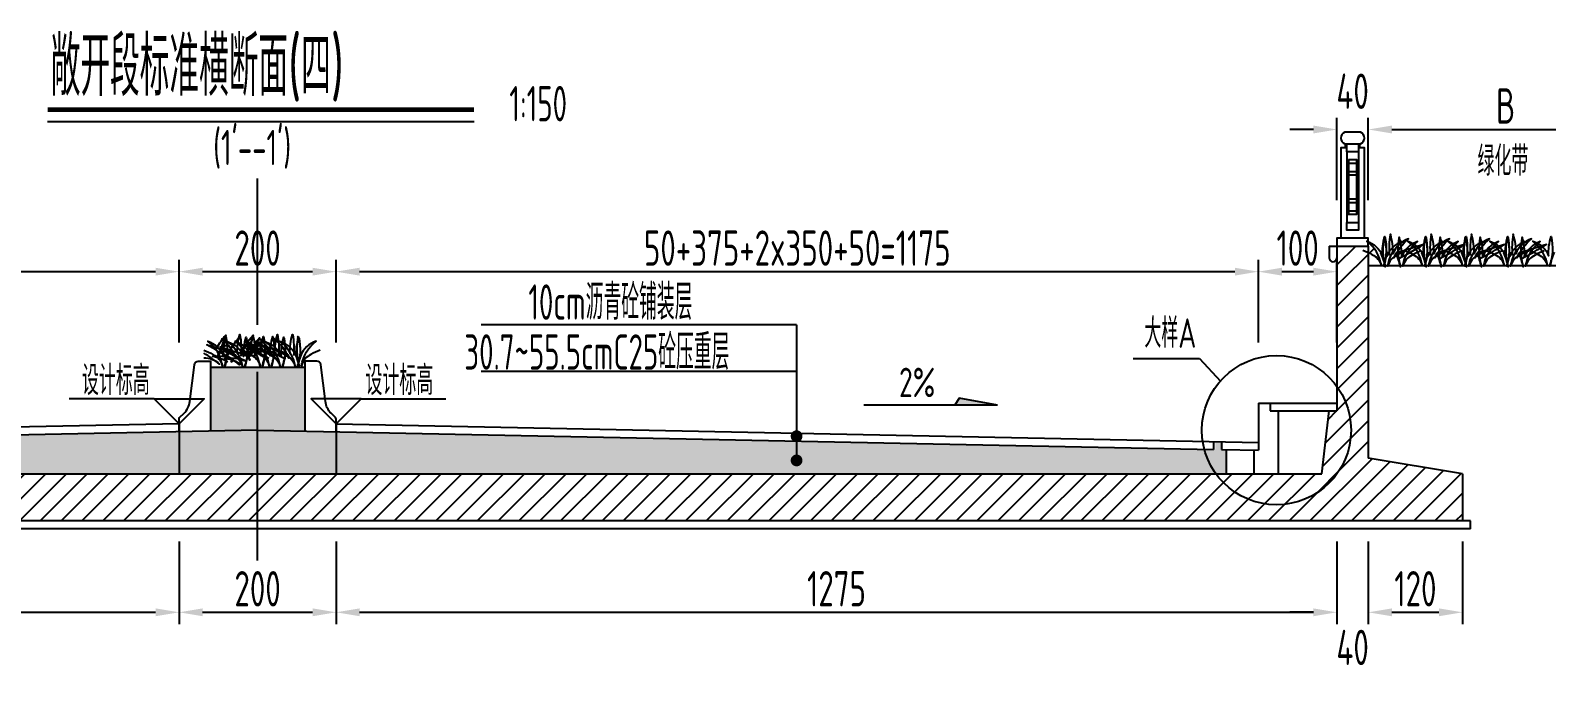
# Model space of a CAD drawing. Header units: millimetres. Extents: x -29538 to 115583, y -232866 to 15404.
# Drawn here: x 1193 to 3125, y 3243 to 4058 of the extents above; entities that cross this region are included whole.
import ezdxf
from ezdxf.enums import TextEntityAlignment as Align

# ---------------------------------------------------------------- set-up
doc = ezdxf.new("R2010")
doc.units = ezdxf.units.MM
doc.header["$LTSCALE"] = 10
doc.header["$MEASUREMENT"] = 0
doc.linetypes.add('ACAD_ISO04W100', pattern=[30, 24, -3, 0, -3])
for name, color, linetype in [('3', 3, 'Continuous'), ('中心线', 3, 'ACAD_ISO04W100'), ('填充', 8, 'Continuous'), ('尺寸', 4, 'Continuous'), ('文字', 7, 'Continuous'), ('标注', 4, 'Continuous'), ('栏杆', 8, 'Continuous'), ('次轮廓线', 7, 'Continuous'), ('轮廓线', 1, 'Continuous')]:
    doc.layers.add(name, color=color, linetype=linetype)
doc.styles.get("Standard").update_dxf_attribs({"font": 'gbenor.shx', "width": 0.75, "bigfont": 'gbcbig.shx'})
doc.dimstyles.new('150', dxfattribs={"dimscale": 15, "dimtxt": 3, "dimasz": 2, "dimexe": 1, "dimexo": 1, "dimgap": 0.5, "dimtad": 1, "dimdec": 1, "dimdsep": 46, "dimtxsty": 'Standard', "dimcen": 0.5, "dimadec": 0, "dimazin": 0, "dimtfac": 1, "dimtdec": 1, "dimtofl": 0, "dimtmove": 2, "dimatfit": 3, "dimfxl": 0, "dimtolj": 1, "dimtzin": 0, "dimarcsym": 0})

# ---------------------------------------------------------------- blocks, each defined once
blk = doc.blocks.new('*D91')
at = {"layer": 'Defpoints', "color": 0}
for p in [(107.9, 3573.4), (1382.9, 3493.4), (1382.9, 3317)]:
    blk.add_point(p, dxfattribs=at)
at = {"layer": '标注', "color": 0, "lineweight": -2}
for p, q in [((107.9, 3407), (107.9, 3302)), ((1382.9, 3407), (1382.9, 3302)), ((137.9, 3317), (1352.9, 3317))]:
    blk.add_line(p, q, dxfattribs=at)
at = {"layer": '标注', "color": 0}
for points in [[(137.9, 3322), (137.9, 3312), (107.9, 3317)], [(1352.9, 3322), (1352.9, 3312), (1382.9, 3317)]]:
    blk.add_solid(points, dxfattribs=at)
at = {"layer": '标注', "color": 0, "insert": (745.4, 3347), "char_height": 45, "attachment_point": 5}
blk.add_mtext('\\A1;1275', dxfattribs=at)
blk = doc.blocks.new('*D92')
at = {"layer": 'Defpoints', "color": 0}
for p in [(1382.9, 3493.4), (1582.9, 3493.4), (1582.9, 3317)]:
    blk.add_point(p, dxfattribs=at)
at = {"layer": '标注', "color": 0, "lineweight": -2}
for p, q in [((1382.9, 3407), (1382.9, 3302)), ((1582.9, 3407), (1582.9, 3302)), ((1412.9, 3317), (1552.9, 3317))]:
    blk.add_line(p, q, dxfattribs=at)
at = {"layer": '标注', "color": 0}
for points in [[(1412.9, 3322), (1412.9, 3312), (1382.9, 3317)], [(1552.9, 3322), (1552.9, 3312), (1582.9, 3317)]]:
    blk.add_solid(points, dxfattribs=at)
at = {"layer": '标注', "color": 0, "insert": (1482.9, 3347), "char_height": 45, "attachment_point": 5}
blk.add_mtext('\\A1;200', dxfattribs=at)
blk = doc.blocks.new('*D93')
at = {"layer": 'Defpoints', "color": 0}
for p in [(2857.9, 3573.4), (1582.9, 3493.4), (2857.9, 3317)]:
    blk.add_point(p, dxfattribs=at)
at = {"layer": '标注', "color": 0, "lineweight": -2}
for p, q in [((1582.9, 3407), (1582.9, 3302)), ((2857.9, 3407), (2857.9, 3302)), ((1612.9, 3317), (2827.9, 3317))]:
    blk.add_line(p, q, dxfattribs=at)
at = {"layer": '标注', "color": 0}
for points in [[(1612.9, 3322), (1612.9, 3312), (1582.9, 3317)], [(2827.9, 3322), (2827.9, 3312), (2857.9, 3317)]]:
    blk.add_solid(points, dxfattribs=at)
at = {"layer": '标注', "color": 0, "insert": (2220.4, 3347), "char_height": 45, "attachment_point": 5}
blk.add_mtext('\\A1;1275', dxfattribs=at)
blk = doc.blocks.new('*D94')
at = {"layer": 'Defpoints', "color": 0}
for p in [(2857.9, 3573.4), (2897.9, 3513.4), (2897.9, 3317)]:
    blk.add_point(p, dxfattribs=at)
at = {"layer": '标注', "color": 0, "lineweight": -2}
for p, q in [((2857.9, 3407), (2857.9, 3302)), ((2897.9, 3407), (2897.9, 3302)), ((2827.9, 3317), (2797.9, 3317)), ((2927.9, 3317), (2957.9, 3317))]:
    blk.add_line(p, q, dxfattribs=at)
at = {"layer": '标注', "color": 0}
for points in [[(2827.9, 3322), (2827.9, 3312), (2857.9, 3317)], [(2927.9, 3322), (2927.9, 3312), (2897.9, 3317)]]:
    blk.add_solid(points, dxfattribs=at)
at = {"layer": '标注', "color": 0, "insert": (2877.9, 3272.3), "char_height": 45, "attachment_point": 5}
blk.add_mtext('\\A1;40', dxfattribs=at)
blk = doc.blocks.new('*D95')
at = {"layer": 'Defpoints', "color": 0}
for p in [(2897.9, 3513.4), (3017.9, 3433.4), (3017.9, 3317)]:
    blk.add_point(p, dxfattribs=at)
at = {"layer": '标注', "color": 0, "lineweight": -2}
for p, q in [((2897.9, 3407), (2897.9, 3302)), ((3017.9, 3407), (3017.9, 3302)), ((2927.9, 3317), (2987.9, 3317))]:
    blk.add_line(p, q, dxfattribs=at)
at = {"layer": '标注', "color": 0}
for points in [[(2927.9, 3322), (2927.9, 3312), (2897.9, 3317)], [(2987.9, 3322), (2987.9, 3312), (3017.9, 3317)]]:
    blk.add_solid(points, dxfattribs=at)
at = {"layer": '标注', "color": 0, "insert": (2957.9, 3347), "char_height": 45, "attachment_point": 5}
blk.add_mtext('\\A1;120', dxfattribs=at)
blk = doc.blocks.new('*D101')
at = {"layer": 'Defpoints', "color": 0}
for p in [(1382.9, 3750.7), (207.9, 3583.4), (1382.9, 3556.9)]:
    blk.add_point(p, dxfattribs=at)
at = {"layer": '标注', "color": 0, "lineweight": -2}
for p, q in [((207.9, 3660.7), (207.9, 3765.7)), ((237.9, 3750.7), (1352.9, 3750.7)), ((1382.9, 3660.7), (1382.9, 3765.7))]:
    blk.add_line(p, q, dxfattribs=at)
at = {"layer": '标注', "color": 0}
for points in [[(237.9, 3755.7), (237.9, 3745.7), (207.9, 3750.7)], [(1352.9, 3755.7), (1352.9, 3745.7), (1382.9, 3750.7)]]:
    blk.add_solid(points, dxfattribs=at)
at = {"layer": '标注', "color": 0, "insert": (795.4, 3780.7), "char_height": 45, "attachment_point": 5}
blk.add_mtext('\\A1;50+375+2x350+50=1175', dxfattribs=at)
blk = doc.blocks.new('*D102')
at = {"layer": 'Defpoints', "color": 0}
for p in [(1582.9, 3750.7), (1382.9, 3556.9), (1582.9, 3556.9)]:
    blk.add_point(p, dxfattribs=at)
at = {"layer": '标注', "color": 0, "lineweight": -2}
for p, q in [((1382.9, 3660.7), (1382.9, 3765.7)), ((1412.9, 3750.7), (1552.9, 3750.7)), ((1582.9, 3660.7), (1582.9, 3765.7))]:
    blk.add_line(p, q, dxfattribs=at)
at = {"layer": '标注', "color": 0}
for points in [[(1412.9, 3755.7), (1412.9, 3745.7), (1382.9, 3750.7)], [(1552.9, 3755.7), (1552.9, 3745.7), (1582.9, 3750.7)]]:
    blk.add_solid(points, dxfattribs=at)
at = {"layer": '标注', "color": 0, "insert": (1482.9, 3780.7), "char_height": 45, "attachment_point": 5}
blk.add_mtext('\\A1;200', dxfattribs=at)
blk = doc.blocks.new('*D103')
at = {"layer": 'Defpoints', "color": 0}
for p in [(2897.9, 3931.7), (2857.9, 3583.4), (2897.9, 3513.4)]:
    blk.add_point(p, dxfattribs=at)
at = {"layer": '标注', "color": 0, "lineweight": -2}
for p, q in [((2857.9, 3841.7), (2857.9, 3946.7)), ((2897.9, 3841.7), (2897.9, 3946.7)), ((2827.9, 3931.7), (2797.9, 3931.7)), ((2927.9, 3931.7), (2957.9, 3931.7))]:
    blk.add_line(p, q, dxfattribs=at)
at = {"layer": '标注', "color": 0}
for points in [[(2827.9, 3936.7), (2827.9, 3926.7), (2857.9, 3931.7)], [(2927.9, 3936.7), (2927.9, 3926.7), (2897.9, 3931.7)]]:
    blk.add_solid(points, dxfattribs=at)
at = {"layer": '标注', "color": 0, "insert": (2877.9, 3980.4), "char_height": 45, "attachment_point": 5}
blk.add_mtext('\\A1;40', dxfattribs=at)
blk = doc.blocks.new('*D104')
at = {"layer": 'Defpoints', "color": 0}
for p in [(2757.9, 3750.7), (2757.9, 3583.4), (1582.9, 3523.3)]:
    blk.add_point(p, dxfattribs=at)
at = {"layer": '标注', "color": 0, "lineweight": -2}
for p, q in [((1582.9, 3660.7), (1582.9, 3765.7)), ((1612.9, 3750.7), (2727.9, 3750.7)), ((2757.9, 3660.7), (2757.9, 3765.7))]:
    blk.add_line(p, q, dxfattribs=at)
at = {"layer": '标注', "color": 0}
for points in [[(1612.9, 3755.7), (1612.9, 3745.7), (1582.9, 3750.7)], [(2727.9, 3755.7), (2727.9, 3745.7), (2757.9, 3750.7)]]:
    blk.add_solid(points, dxfattribs=at)
at = {"layer": '标注', "color": 0, "insert": (2170.4, 3780.7), "char_height": 45, "attachment_point": 5}
blk.add_mtext('\\A1;50+375+2x350+50=1175', dxfattribs=at)
blk = doc.blocks.new('*D105')
at = {"layer": 'Defpoints', "color": 0}
for p in [(2857.9, 3750.7), (2757.9, 3583.4), (2857.9, 3583.4)]:
    blk.add_point(p, dxfattribs=at)
at = {"layer": '标注', "color": 0, "lineweight": -2}
for p, q in [((2757.9, 3660.7), (2757.9, 3765.7)), ((2787.9, 3750.7), (2827.9, 3750.7)), ((2857.9, 3660.7), (2857.9, 3765.7))]:
    blk.add_line(p, q, dxfattribs=at)
at = {"layer": '标注', "color": 0}
for points in [[(2787.9, 3755.7), (2787.9, 3745.7), (2757.9, 3750.7)], [(2827.9, 3755.7), (2827.9, 3745.7), (2857.9, 3750.7)]]:
    blk.add_solid(points, dxfattribs=at)
at = {"layer": '标注', "color": 0, "insert": (2807.9, 3780.7), "char_height": 45, "attachment_point": 5}
blk.add_mtext('\\A1;100', dxfattribs=at)
blk = doc.blocks.new('箭头')
at = {"layer": '尺寸'}
blk.add_hatch(color=256, dxfattribs=at).paths.add_polyline_path([(0, 0), (-0.35, 0.6), (-3.63, 0)])
for p, q in [((-3.63, 0), (-0.35, 0.6)), ((-3.63, 0), (7.74, 0)), ((-0.35, 0.6), (0, 0))]:
    blk.add_line(p, q, dxfattribs=at)
blk = doc.blocks.new('*D85')
at = {"layer": 'Defpoints', "color": 0}
for p in [(3247.9, 3931.7), (2897.9, 3783.4), (3247.9, 3758.4)]:
    blk.add_point(p, dxfattribs=at)
at = {"layer": '标注', "color": 0, "lineweight": -2}
for p, q in [((2897.9, 3841.7), (2897.9, 3946.7)), ((3247.9, 3841.7), (3247.9, 3946.7)), ((2927.9, 3931.7), (3217.9, 3931.7))]:
    blk.add_line(p, q, dxfattribs=at)
at = {"layer": '标注', "color": 0}
for points in [[(2927.9, 3936.7), (2927.9, 3926.7), (2897.9, 3931.7)], [(3217.9, 3936.7), (3217.9, 3926.7), (3247.9, 3931.7)]]:
    blk.add_solid(points, dxfattribs=at)
at = {"layer": '标注', "color": 0, "insert": (3072.9, 3961.7), "char_height": 45, "attachment_point": 5}
blk.add_mtext('\\A1;B', dxfattribs=at)
blk = doc.blocks.new('栏杆')
at = {"layer": '栏杆'}
blk.add_lwpolyline([(-10, 110), (10, 110, 0.671593), (10, 125), (-10, 125, 0.671593), (-10, 110)], format="xyb", dxfattribs=at)
for points in [[(-7.5, 105), (-15, 105), (-15, -10)], [(-7.5, 105), (-9, 105), (-9, 110), (9, 110), (9, 105), (7.5, 105)], [(-7.5, 100), (-7.5, 10)], [(15, -10), (15, -10), (15, 105), (7.5, 105)], [(7.5, 100), (7.5, 10)], [(-5, 90), (-5, 20)], [(5, 90), (5, 20)]]:
    blk.add_lwpolyline(points, dxfattribs=at)
for points in [[(-7.5, 110), (7.5, 110), (7.5, 100), (-7.5, 100)], [(-5, 90), (5, 90), (5, 85), (-5, 85)], [(-5, 75), (5, 75), (5, 70), (-5, 70)], [(-5, 40), (5, 40), (5, 35), (-5, 35)], [(-5, 25), (5, 25), (5, 20), (-5, 20)], [(-7.5, 10), (7.5, 10), (7.5, 0), (-7.5, 0)]]:
    blk.add_lwpolyline(points, close=True, dxfattribs=at)

msp = doc.modelspace()

# ---------------------------------------------------------------- hatches: boundary and pattern name
at = {"layer": '填充'}
h = msp.add_hatch(dxfattribs=at)
h.set_pattern_fill('ANSI31', color=256, scale=150, style=0)
h.paths.add_polyline_path([(261.94, 3493.35, -0.7282378), (89.84, 3548.85, -0.1578684), (107.87, 3604.54), (107.87, 3783.35), (67.87, 3783.35), (62.99, 3783.35, 0.0436362), (57.87, 3776.43), (57.87, 3768.35, 1), (67.87, 3768.35), (67.87, 3513.35), (-52.13, 3493.35), (-52.13, 3433.35), (1482.87, 3433.35), (1482.87, 3493.35)])
h.paths.add_polyline_path([(261.94, 3493.35), (126.86, 3493.35), (117.87, 3573.35), (107.87, 3573.35), (107.87, 3604.54, 0.1578684), (89.84, 3548.85, 0.7282378)], flags=17)
h.paths.add_polyline_path([(372.26, 3434.78), (372.26, 3491.93), (439.76, 3491.93), (439.76, 3434.78)], flags=24)
h = msp.add_hatch(dxfattribs=at)
h.set_pattern_fill('ANSI31', color=256, scale=150, style=0)
h.paths.add_polyline_path([(2897.87, 3513.35), (2897.87, 3768.35, 1), (2907.87, 3768.35), (2907.87, 3776.43, 0.0436362), (2902.75, 3783.35), (2897.87, 3783.35), (2857.87, 3783.35), (2857.87, 3604.54, -0.1578684), (2875.9, 3548.85, -0.7282378), (2703.8, 3493.35), (1482.87, 3493.35), (1482.87, 3433.35), (3017.87, 3433.35), (3017.87, 3493.35)])
h.paths.add_polyline_path([(2703.8, 3493.35, 0.7282378), (2875.9, 3548.85, 0.1578684), (2857.87, 3604.54), (2857.87, 3573.35), (2847.87, 3573.35), (2838.88, 3493.35)], flags=17)
h = msp.add_hatch(dxfattribs=at)
h.set_pattern_fill('AR-SAND', color=256, style=0)
h.set_pattern_definition([(37.5, (0, 3870.3957), (-0.0629934, 1.9268238), [0, -1.52, 0, -1.7, 0, -1.625]), (7.5, (0, 3870.3957), (1.7697767, 2.822146), [0, -0.82, 0, -1.37, 0, -0.525]), (327.5, (-1.23, 3870.3957), (3.1141419, 0.005659), [0, -0.5, 0, -1.8, 0, -2.35]), (317.5, (-1.23, 3870.3957), (3.0061266, 0.8776756), [0, -0.25, 0, -1.18, 0, -1.35])])
h.paths.add_polyline_path([(1542.87, 3629.13), (1482.87, 3629.13), (1482.87, 3548.85), (1542.87, 3547.65)])
h.paths.add_polyline_path([(1482.87, 3629.13), (1422.87, 3629.13), (1422.87, 3547.65), (1482.87, 3548.85)])
h = msp.add_hatch(dxfattribs=at)
h.set_pattern_fill('AR-CONC', color=256, scale=5, style=0)
h.set_pattern_definition([(50, (-5e-13, 2963.826), (35.863, -3.1376), [3.75, -41.25]), (355, (-5e-13, 2963.826), (-6.9376, 37.6096), [3, -33]), (100.4514, (2.99, 2963.565), (28.9255, 34.472), [3.187, -35.0571]), (46.1842, (-5e-13, 2973.826), (53.362, -8.276), [5.625, -61.875]), (96.6356, (4.447, 2973.137), (46.7331, 48.7059), [4.7805, -52.5856]), (351.1842, (-5e-13, 2973.826), (46.7331, 48.706), [4.5, -49.5]), (21, (5, 2971.326), (29.84535, -20.13094), [3.75, -41.25]), (326, (5, 2971.326), (12.1658, 36.2575), [3, -33]), (71.4514, (7.487, 2969.65), (42.0111, 16.1265), [3.187, -35.0571]), (37.5, (-5e-13, 2963.826), (0.60799, 16.64469), [0, -32.6, 0, -33.5, 0, -33.125]), (7.5, (-5e-13, 2963.826), (13.15348, 19.72059), [0, -19.1, 0, -31.85, 0, -12.625]), (327.5, (-11.15, 2963.826), (26.69112, -1.12774), [0, -12.5, 0, -39, 0, -51.75]), (317.5, (-16.15, 2963.826), (29.1593, 5.00525), [0, -16.25, 0, -25.9, 0, -36.75])])
h.paths.add_polyline_path([(1382.87, 3493.35), (1382.87, 3546.85), (262.87, 3524.45), (262.87, 3534.45), (252.87, 3534.25), (252.87, 3524.15), (247.87, 3524.05), (247.87, 3493.35)])
h.paths.add_polyline_path([(1382.87, 3546.85), (1382.87, 3493.35), (1482.87, 3493.35), (1482.87, 3548.85)])
h = msp.add_hatch(dxfattribs=at)
h.set_pattern_fill('AR-CONC', color=256, scale=5, style=0)
h.set_pattern_definition([(130, (2965.737, 2963.826), (-35.863, -3.1376), [3.75, -41.25]), (185, (2965.737, 2963.826), (6.9376, 37.6096), [3, -33]), (79.5486, (2962.75, 2963.565), (-28.9255, 34.472), [3.187, -35.0571]), (133.8158, (2965.737, 2973.826), (-53.362, -8.276), [5.625, -61.875]), (83.3644, (2961.29, 2973.137), (-46.7331, 48.7059), [4.7805, -52.5856]), (188.8158, (2965.737, 2973.826), (-46.7331, 48.706), [4.5, -49.5]), (159, (2960.737, 2971.326), (-29.84535, -20.13094), [3.75, -41.25]), (214, (2960.737, 2971.326), (-12.1658, 36.2575), [3, -33]), (108.5486, (2958.25, 2969.65), (-42.0111, 16.1265), [3.187, -35.0571]), (142.5, (2965.737, 2963.826), (-0.60799, 16.64469), [0, -32.6, 0, -33.5, 0, -33.125]), (172.5, (2965.737, 2963.826), (-13.15348, 19.72059), [0, -19.1, 0, -31.85, 0, -12.625]), (212.5, (2976.887, 2963.826), (-26.69112, -1.12774), [0, -12.5, 0, -39, 0, -51.75]), (222.5, (2981.887, 2963.826), (-29.1593, 5.00525), [0, -16.25, 0, -25.9, 0, -36.75])])
h.paths.add_polyline_path([(1582.87, 3546.85), (2702.87, 3524.45), (2702.87, 3534.45), (2712.87, 3534.25), (2712.87, 3524.15), (2717.87, 3524.05), (2717.87, 3493.35), (1582.87, 3493.35)])
h.paths.add_polyline_path([(1482.87, 3548.85), (1582.87, 3546.85), (1582.87, 3493.35), (1482.87, 3493.35)])

# ---------------------------------------------------------------- linework, layer by layer
for p, q in [((1215.42, 3942.09), (1758.58, 3942.09)), ((2598.24, 3639.94), (2682.85, 3639.94)), ((2682.85, 3639.94), (2709.39, 3611.4)), ((1422.87, 3629.13), (1542.87, 3629.13)), ((1351.05, 3588.67), (1242.95, 3588.67)), ((1614.69, 3588.67), (1722.79, 3588.67))]:
    msp.add_line(p, q)
at = {"ltscale": 100}
for p, q in [((2169.53, 3683.18), (1767.72, 3683.18)), ((2169.53, 3683.18), (2169.53, 3510.36)), ((2169.53, 3623.58), (1767.72, 3623.58))]:
    msp.add_line(p, q, dxfattribs=at)
msp.add_lwpolyline([(1215.42, 3957.09, 6, 6, 0), (1758.58, 3957.09, 0.6, 0.6, 0)], format="xyseb")
msp.add_lwpolyline([(2897.87, 3783.35), (2897.87, 3793.35), (2857.87, 3793.35), (2857.87, 3783.35)])
at = {"const_width": 7.5}
for points in [[(2173.28, 3541.21, -1), (2165.78, 3541.21, -1)], [(2173.28, 3510.36, -1), (2165.78, 3510.36, -1)]]:
    msp.add_lwpolyline(points, format="xyb", close=True, dxfattribs=at)
msp.add_circle((2780.9, 3548.85), 95)
at = {"layer": '3', "color": 9}
for points in [[(2890.86, 3778.18, -0.0394978), (2902.56, 3772.51, -0.232087), (2914.53, 3758.35, 0.1911867), (2895.94, 3789.73, -0.2267195), (2915.89, 3770.7, -0.091203), (2919.07, 3795.4, -0.1239074), (2917.57, 3757.56, -0.0624947), (2923.37, 3775.49)], [(2946.26, 3777.35, 0.0394978), (2934.56, 3771.68, 0.232087), (2922.59, 3757.52, -0.1911867), (2941.18, 3788.9, 0.2267195), (2921.23, 3769.87, 0.091203), (2918.05, 3794.56, 0.1239074), (2919.55, 3756.73, 0.0624947), (2913.75, 3774.65)], [(2936.84, 3767.56, 0.013375), (2968.19, 3785.09, 0.001492), (2936.45, 3775.35, 0.302407), (2930.55, 3768.1, -0.1063996), (2949.14, 3792.56, 0.2267195), (2929.19, 3773.53, 0.091203), (2926.01, 3798.23, 0.074282), (2924.82, 3771.24)], [(2965.43, 3777.35, 0.0394978), (2953.73, 3771.68, 0.232087), (2941.76, 3757.52, -0.1911867), (2960.35, 3788.9, 0.2267195), (2940.4, 3769.87, 0.091203), (2937.22, 3794.56, 0.1239074), (2938.71, 3756.73, 0.0624947), (2932.92, 3774.65)], [(2943.01, 3778.18, -0.0394978), (2954.72, 3772.51, -0.232087), (2966.69, 3758.35, 0.1911867), (2948.1, 3789.73, -0.2267195), (2968.05, 3770.7, -0.091203), (2971.22, 3795.4, -0.1239074), (2969.73, 3757.56, -0.0624947), (2975.53, 3775.49)], [(2998.42, 3777.35, 0.0394978), (2986.72, 3771.68, 0.232087), (2974.75, 3757.52, -0.1911867), (2993.34, 3788.9, 0.2267195), (2973.39, 3769.87, 0.091203), (2970.21, 3794.56, 0.1239074), (2971.7, 3756.73, 0.0624947), (2965.91, 3774.65)], [(2989, 3767.56, 0.013375), (3020.35, 3785.09, 0.001492), (2988.6, 3775.35, 0.302407), (2982.71, 3768.1, -0.1063996), (3001.3, 3792.56, 0.2267195), (2981.35, 3773.53, 0.091203), (2978.17, 3798.23, 0.074282), (2976.97, 3771.24)], [(3017.59, 3777.35, 0.0394978), (3005.88, 3771.68, 0.232087), (2993.92, 3757.52, -0.1911867), (3012.51, 3788.9, 0.2267195), (2992.55, 3769.87, 0.091203), (2989.38, 3794.56, 0.1239074), (2990.87, 3756.73, 0.0624947), (2985.08, 3774.65)], [(2994.16, 3778.18, -0.0394978), (3005.87, 3772.51, -0.232087), (3017.84, 3758.35, 0.1911867), (2999.24, 3789.73, -0.2267195), (3019.2, 3770.7, -0.091203), (3022.37, 3795.4, -0.1239074), (3020.88, 3757.56, -0.0624947), (3026.68, 3775.49)], [(3049.57, 3777.35, 0.0394978), (3037.87, 3771.68, 0.232087), (3025.9, 3757.52, -0.1911867), (3044.49, 3788.9, 0.2267195), (3024.54, 3769.87, 0.091203), (3021.36, 3794.56, 0.1239074), (3022.85, 3756.73, 0.0624947), (3017.06, 3774.65)], [(3040.15, 3767.56, 0.013375), (3071.5, 3785.09, 0.001492), (3039.75, 3775.35, 0.302407), (3033.86, 3768.1, -0.1063996), (3052.45, 3792.56, 0.2267195), (3032.5, 3773.53, 0.091203), (3029.32, 3798.23, 0.074282), (3028.12, 3771.24)], [(3068.74, 3777.35, 0.0394978), (3057.03, 3771.68, 0.232087), (3045.06, 3757.52, -0.1911867), (3063.66, 3788.9, 0.2267195), (3043.7, 3769.87, 0.091203), (3040.53, 3794.56, 0.1239074), (3042.02, 3756.73, 0.0624947), (3036.23, 3774.65)], [(3047.45, 3778.18, -0.0394978), (3059.16, 3772.51, -0.232087), (3071.13, 3758.35, 0.1911867), (3052.54, 3789.73, -0.2267195), (3072.49, 3770.7, -0.091203), (3075.66, 3795.4, -0.1239074), (3074.17, 3757.56, -0.0624947), (3079.97, 3775.49)], [(3102.86, 3777.35, 0.0394978), (3091.16, 3771.68, 0.232087), (3079.19, 3757.52, -0.1911867), (3097.78, 3788.9, 0.2267195), (3077.83, 3769.87, 0.091203), (3074.65, 3794.56, 0.1239074), (3076.15, 3756.73, 0.0624947), (3070.35, 3774.65)], [(3093.44, 3767.56, 0.013375), (3124.79, 3785.09, 0.001492), (3093.04, 3775.35, 0.302407), (3087.15, 3768.1, -0.1063996), (3105.74, 3792.56, 0.2267195), (3085.79, 3773.53, 0.091203), (3082.61, 3798.23, 0.074282), (3081.42, 3771.24)], [(3122.03, 3777.35, 0.0394978), (3110.32, 3771.68, 0.232087), (3098.36, 3757.52, -0.1911867), (3116.95, 3788.9, 0.2267195), (3097, 3769.87, 0.091203), (3093.82, 3794.56, 0.1239074), (3095.31, 3756.73, 0.0624947), (3089.52, 3774.65)], [(3102.56, 3778.18, -0.0394978), (3114.27, 3772.51, -0.232087), (3126.24, 3758.35, 0.1911867), (3107.64, 3789.73, -0.2267195), (3127.6, 3770.7, -0.091203), (3130.77, 3795.4, -0.1239074), (3129.28, 3757.56, -0.0624947), (3135.07, 3775.49)], [(1449.47, 3640.22, -0.013375), (1418.13, 3657.74, -0.001492), (1449.87, 3648, -0.302407), (1455.77, 3640.75, 0.1063996), (1437.17, 3665.22, -0.2267195), (1457.13, 3646.19, -0.091203), (1460.3, 3670.88, -0.074282), (1461.5, 3643.9)], [(1497.41, 3640.22, -0.013375), (1466.07, 3657.74, -0.001492), (1497.81, 3648, -0.302407), (1503.71, 3640.75, 0.1063996), (1485.11, 3665.22, -0.2267195), (1505.07, 3646.19, -0.091203), (1508.24, 3670.88, -0.074282), (1509.44, 3643.9)], [(1516.58, 3640.22, -0.013375), (1485.23, 3657.74, -0.001492), (1516.98, 3648, -0.302407), (1522.87, 3640.75, 0.1063996), (1504.28, 3665.22, -0.2267195), (1524.23, 3646.19, -0.091203), (1527.41, 3670.88, -0.074282), (1528.61, 3643.9)], [(1414.35, 3650.84, -0.0394978), (1426.05, 3645.17, -0.232087), (1438.02, 3631.01, 0.1911867), (1419.43, 3662.39, -0.2267195), (1439.38, 3643.36, -0.091203), (1442.56, 3668.05, -0.1239074), (1441.07, 3630.22, -0.0624947), (1446.86, 3648.14)], [(1431.15, 3653.77, -0.0656242), (1442.48, 3669.98, 0.0063244), (1440.16, 3664.07, 0.0063244)], [(1466.56, 3637.39, -0.013375), (1435.21, 3654.91, -0.001492), (1466.96, 3645.17, -0.302407), (1472.85, 3637.92, 0.1063996), (1454.26, 3662.39, -0.2267195), (1474.21, 3643.36, -0.091203), (1477.39, 3668.05, -0.074282), (1478.59, 3641.07)], [(1439.73, 3662.92, 0.0112436), (1436.03, 3652.27)], [(1437.25, 3651.9, -0.0794345), (1444.41, 3658.08, -0.0794345)], [(1440.05, 3650, -0.0394978), (1451.76, 3644.33, -0.232087), (1463.73, 3630.17, 0.1911867), (1445.13, 3661.55, -0.2267195), (1465.09, 3642.52, -0.091203), (1468.26, 3667.22, -0.1239074), (1466.77, 3629.38, -0.0624947), (1472.57, 3647.3)], [(1448.24, 3650.94, -0.0656242), (1459.56, 3667.14, 0.0063244), (1457.25, 3661.24, 0.0063244)], [(1461.65, 3642.91, -0.1130591), (1477.31, 3669.98, -0.0330136), (1466.37, 3642.96, -0.0330136)], [(1462.29, 3650.84, -0.0394978), (1473.99, 3645.17, -0.232087), (1485.96, 3631.01, 0.1911867), (1467.37, 3662.39, -0.2267195), (1487.32, 3643.36, -0.091203), (1490.5, 3668.05, -0.1239074), (1489.01, 3630.22, -0.0624947), (1494.8, 3648.14)], [(1464.45, 3656.85, -0.0551464), (1470.68, 3658.99, 0.0175385), (1466.78, 3654.76)], [(1466.36, 3643.5, -0.2245474), (1488.42, 3661.82, -0.0120292), (1470.64, 3640.65)], [(1473.94, 3650.1, -0.0656242), (1485.27, 3666.31, 0.0063244), (1482.95, 3660.41, 0.0063244)], [(1474.03, 3650.84, -0.0394978), (1485.73, 3645.17, -0.232087), (1497.7, 3631.01, 0.1911867), (1479.11, 3662.39, -0.2267195), (1499.06, 3643.36, -0.091203), (1502.24, 3668.05, -0.1239074), (1500.75, 3630.22, -0.0624947), (1506.54, 3648.14)], [(1482.52, 3659.25, 0.0112436), (1478.82, 3648.61)], [(1480.04, 3648.23, -0.0794345), (1487.2, 3654.41, -0.0794345)], [(1487.99, 3650, -0.0394978), (1499.7, 3644.33, -0.232087), (1511.67, 3630.17, 0.1911867), (1493.07, 3661.55, -0.2267195), (1513.03, 3642.52, -0.091203), (1516.2, 3667.22, -0.1239074), (1514.71, 3629.38, -0.0624947), (1520.51, 3647.3)], [(1507.16, 3650, -0.0394978), (1518.86, 3644.33, -0.232087), (1530.83, 3630.17, 0.1911867), (1512.24, 3661.55, -0.2267195), (1532.19, 3642.52, -0.091203), (1535.37, 3667.22, -0.1239074), (1533.88, 3629.38, -0.0624947), (1539.67, 3647.3)], [(1562.57, 3650.84, 0.0394978), (1550.86, 3645.17, 0.232087), (1538.89, 3631.01, -0.1911867), (1557.49, 3662.39, 0.2267195), (1537.53, 3643.36, 0.091203), (1534.36, 3668.05, 0.1239074), (1535.85, 3630.22, 0.0624947), (1530.05, 3648.14)], [(1414.35, 3640.97, -0.2088897), (1434.15, 3633.04, 0.0309304), (1414.35, 3647.05)], [(1444.88, 3635.31, 0.0931805), (1425.61, 3642.79, -0.1501755), (1449.46, 3640.11, -0.1501755)], [(1432.25, 3643.48, -0.0444766), (1434.62, 3648.25)], [(1434.75, 3648.18, 0.0048651), (1433.38, 3643.49, 0.0048651)], [(1439.62, 3642.98, -0.0226272), (1441.14, 3644.66, -0.0226272)], [(1440.72, 3644.89, 0.0066718), (1439.66, 3642.98)], [(1440.05, 3640.13, -0.2088897), (1459.85, 3632.21, 0.0309304), (1440.05, 3646.21)], [(1461.97, 3632.48, 0.0931805), (1442.7, 3639.96, -0.1501755), (1466.55, 3637.28, -0.1501755)], [(1448.98, 3635.41, -0.0444766), (1450.16, 3637.79)], [(1450.23, 3637.76, 0.0048651), (1449.54, 3635.42, 0.0048651)]]:
    msp.add_lwpolyline(points, format="xyb", dxfattribs=at)
at = {"layer": 'Defpoints', "color": 9}
for p, q in [((1382.87, 3556.85), (1382.87, 3493.35)), ((1582.87, 3556.85), (1582.87, 3493.35))]:
    msp.add_line(p, q, dxfattribs=at)
at = {"layer": '中心线'}
msp.add_line((1482.87, 3383.03), (1482.87, 3869.5), dxfattribs=at)
at = {"layer": '次轮廓线'}
for p, q in [((2757.87, 3583.35), (2757.87, 3523.25)), ((2757.87, 3583.35), (2857.87, 3583.35)), ((2772.87, 3583.35), (2772.87, 3573.35)), ((1382.87, 3556.85), (207.87, 3533.35)), ((1582.87, 3556.85), (2757.87, 3533.35)), ((2772.87, 3573.35), (2857.87, 3573.35)), ((2782.87, 3573.35), (2782.87, 3493.35)), ((1482.87, 3548.85), (264.87, 3524.49)), ((1482.87, 3548.85), (2700.87, 3524.49)), ((2700.87, 3534.45), (2700.87, 3524.49)), ((2710.87, 3534.25), (2710.87, 3524.29)), ((2710.87, 3524.29), (2757.87, 3523.35)), ((2716.87, 3524.17), (2716.87, 3493.35)), ((2751.87, 3523.47), (2751.87, 3493.35)), ((3027.87, 3423.35), (-62.13, 3423.35)), ((3027.87, 3423.35), (3027.87, 3433.35))]:
    msp.add_line(p, q, dxfattribs=at)
at = {"layer": '次轮廓线', "ltscale": 100}
for points in [[(1382.87, 3546.85), (1382.87, 3563.12, -0.1989124), (1383.6, 3564.89), (1389.18, 3570.47, 0.1667819), (1396.45, 3585.34), (1402.32, 3632.28, -0.3782425), (1407.28, 3636.66), (1422.87, 3636.66), (1422.87, 3547.65)], [(1582.87, 3546.85), (1582.87, 3563.12, 0.1989124), (1582.14, 3564.89), (1576.56, 3570.47, -0.1667819), (1569.28, 3585.34), (1563.42, 3632.28, 0.3782425), (1558.45, 3636.66), (1542.87, 3636.66), (1542.87, 3547.65)]]:
    msp.add_lwpolyline(points, format="xyb", dxfattribs=at)
at = {"layer": '次轮廓线'}
for points in [[(1351.05, 3588.67), (1414.69, 3588.67), (1382.87, 3556.85)], [(1614.69, 3588.67), (1551.05, 3588.67), (1582.87, 3556.85)]]:
    msp.add_lwpolyline(points, close=True, dxfattribs=at)
at = {"layer": '轮廓线'}
for p, q in [((2847.87, 3783.35), (2897.87, 3783.35)), ((2847.87, 3783.35), (2847.87, 3768.35)), ((2857.87, 3783.35), (2857.87, 3573.35)), ((2897.87, 3783.35), (2897.87, 3513.35)), ((2897.87, 3758.35), (3722.87, 3758.35)), ((2838.88, 3493.35), (2847.87, 3573.35)), ((3017.87, 3493.35), (2897.87, 3513.35)), ((126.86, 3493.35), (2838.88, 3493.35)), ((3017.87, 3493.35), (3017.87, 3433.35)), ((3027.87, 3433.35), (-62.13, 3433.35))]:
    msp.add_line(p, q, dxfattribs=at)
msp.add_arc((2852.87, 3768.35), 5, 180, 0, dxfattribs=at)

# ---------------------------------------------------------------- block references
msp.add_blockref('栏杆', (2877.87, 3803.35))
at = {"layer": '尺寸', "xscale": -15, "yscale": 15, "zscale": 15}
msp.add_blockref('箭头', (2371.23, 3580.72), dxfattribs=at)

# ---------------------------------------------------------------- texts
at = {"width": 0.8}
msp.add_text('绿化带', height=37.5, dxfattribs=at).set_placement((3069.44, 3891.58), align=Align.MIDDLE_CENTER)
at = {"layer": '文字', "width": 0.7}
for s, height, p in [('敞开段标准横断面(四)', 75, (1219.33, 3974.59)), ('1:150', 45, (1803.58, 3942.09)), ("(1'--1')", 45, (1426.26, 3886.28)), ('10cm沥青砼铺装层', 45, (1827.86, 3689.5)), ('30.7~55.5cmC25砼压重层', 45, (1746.23, 3625.9))]:
    msp.add_text(s, height=height, dxfattribs=at).set_placement(p)
at = {"layer": '文字', "width": 0.8}
msp.add_text('大样A', height=37.5, rotation=360, dxfattribs=at).set_placement((2645.69, 3672.52), align=Align.MIDDLE_CENTER)
for s, p in [('设计标高', (1302.26, 3612.3)), ('设计标高', (1663.47, 3612.3)), ('2%', (2323.07, 3609.68))]:
    msp.add_text(s, height=37.5, dxfattribs=at).set_placement(p, align=Align.MIDDLE_CENTER)

# ---------------------------------------------------------------- dimensions: what is measured, and where the dimension line sits
at = {"layer": '标注'}
for base, p1, p2, picture, middle in [((2897.87, 3931.67), (2857.87, 3583.35), (2897.87, 3513.35), '*D103', (2877.87, 3980.42)), ((1582.87, 3750.74), (1382.87, 3556.85), (1582.87, 3556.85), '*D102', (1482.87, 3780.74)), ((2857.87, 3750.74), (2757.87, 3583.35), (2857.87, 3583.35), '*D105', (2807.87, 3780.74)), ((1382.87, 3317.04), (107.87, 3573.35), (1382.87, 3493.35), '*D91', (745.37, 3347.04)), ((2857.87, 3317.04), (1582.87, 3493.35), (2857.87, 3573.35), '*D93', (2220.37, 3347.04)), ((3017.87, 3317.04), (2897.87, 3513.35), (3017.87, 3433.35), '*D95', (2957.87, 3347.04)), ((1582.87, 3317.04), (1382.87, 3493.35), (1582.87, 3493.35), '*D92', (1482.87, 3347.04))]:
    dim = msp.add_linear_dim(base=base, p1=p1, p2=p2, dimstyle='150', dxfattribs=at)
    dim.commit()
    dim.dimension.update_dxf_attribs({"geometry": picture, "text_midpoint": middle})
for base, p1, p2, text, picture, middle in [((3247.87, 3931.67), (2897.87, 3783.35), (3247.87, 3758.35), 'B', '*D85', (3072.87, 3961.67)), ((1382.87, 3750.74), (207.87, 3583.35), (1382.87, 3556.85), '50+375+2x350+50=<>', '*D101', (795.37, 3780.74)), ((2757.87, 3750.74), (1582.87, 3523.32), (2757.87, 3583.35), '50+375+2x350+50=<>', '*D104', (2170.37, 3780.74))]:
    dim = msp.add_linear_dim(base=base, p1=p1, p2=p2, text=text, dimstyle='150', dxfattribs=at)
    dim.commit()
    dim.dimension.update_dxf_attribs({"geometry": picture, "text_midpoint": middle})
dim = msp.add_linear_dim(base=(2897.87, 3317.04), p1=(2857.87, 3573.35), p2=(2897.87, 3513.35), dimstyle='150', dxfattribs=at)
dim.commit()
dim.dimension.update_dxf_attribs({"geometry": '*D94', "text_midpoint": (2877.87, 3272.26), "dimtype": 160})

doc.saveas('drawing.dxf')
